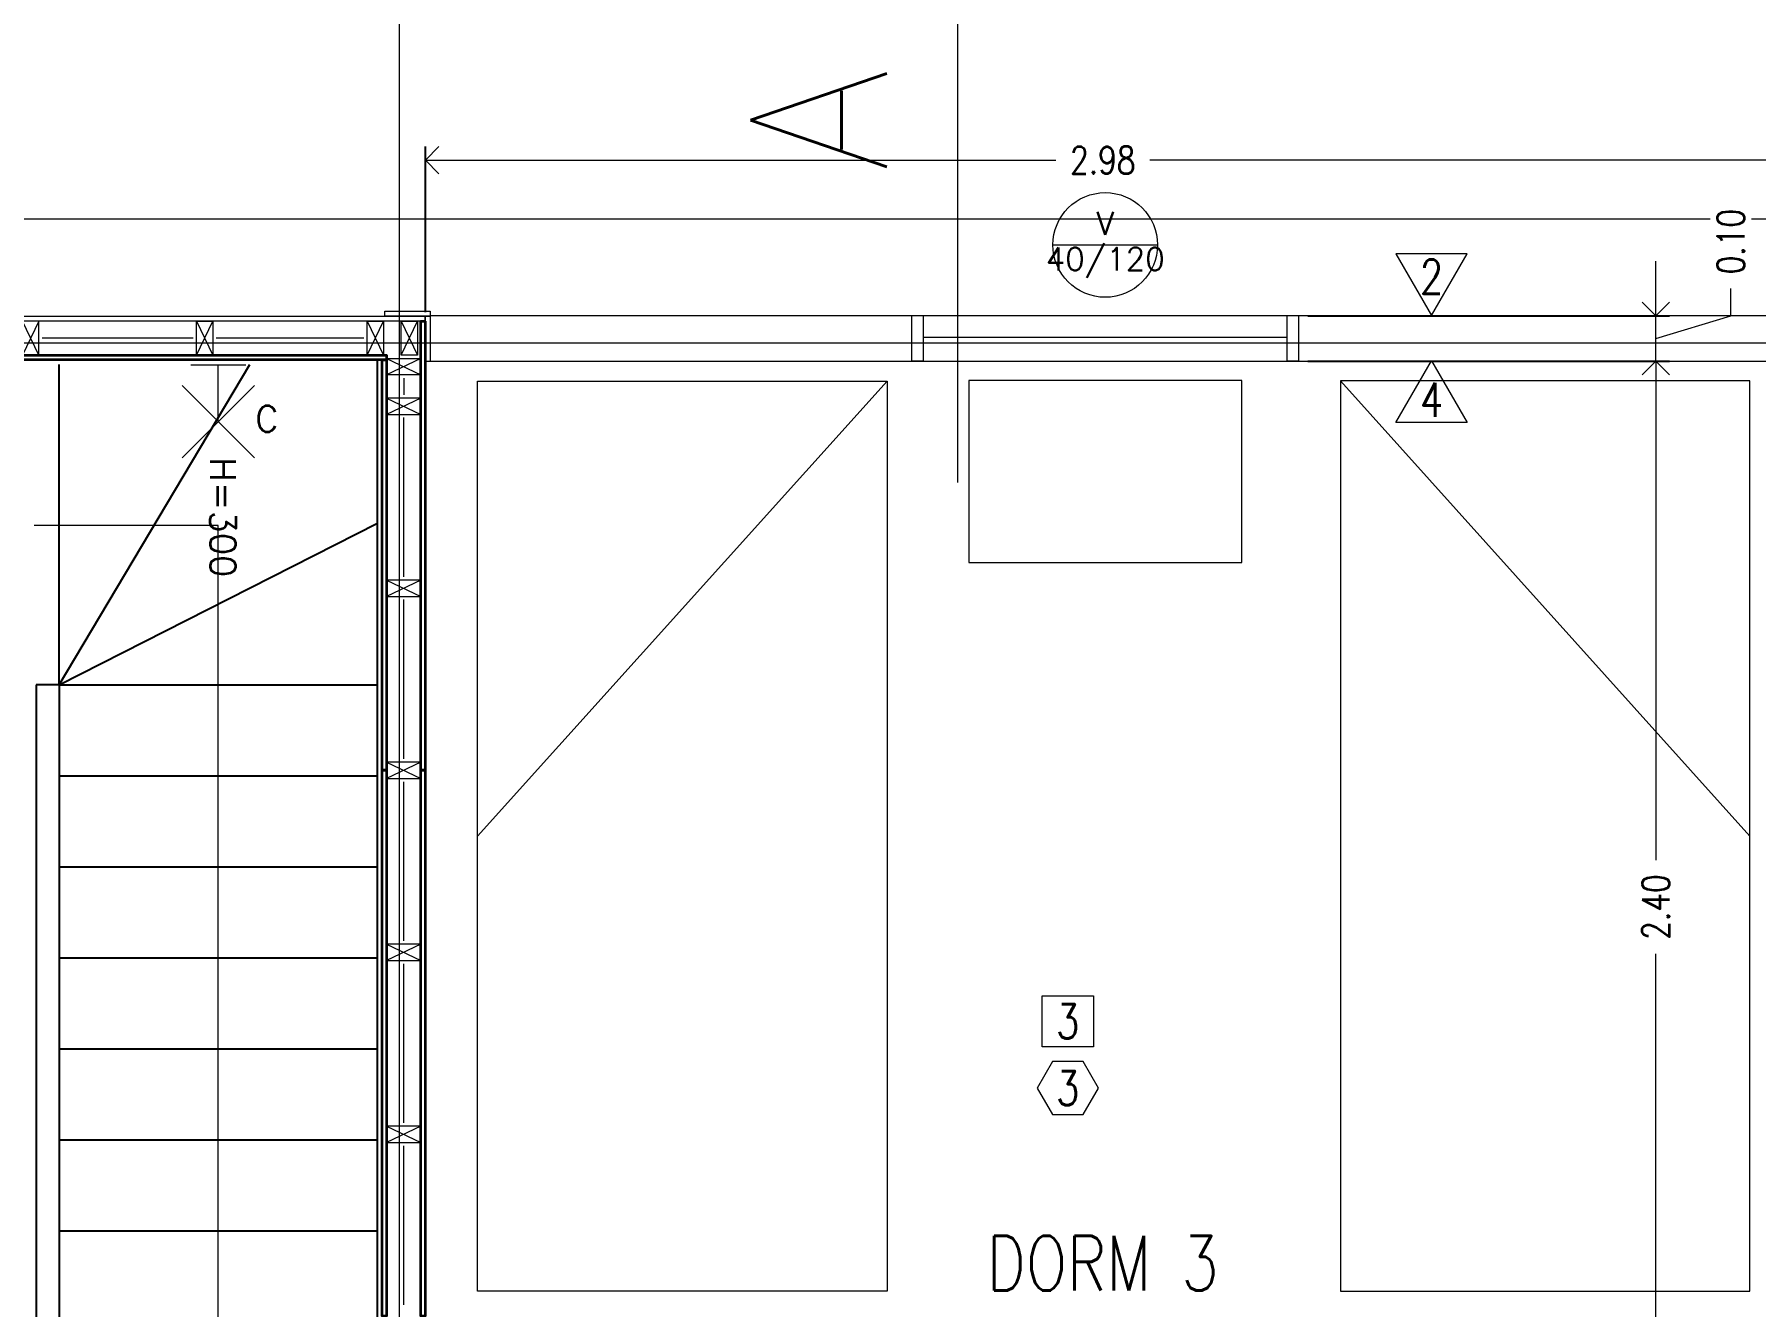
# Model space of a CAD drawing. Header units: metres. Extents: x -2 to 612, y -64 to 156.
# Drawn here: x 390.484 to 394.268, y 48.083 to 50.879 of the extents above; entities that cross this region are included whole.
import ezdxf
from ezdxf.enums import TextEntityAlignment as Align

# ---------------------------------------------------------------- set-up
doc = ezdxf.new("R2010")
doc.units = ezdxf.units.M
doc.header["$LTSCALE"] = 5
doc.header["$MEASUREMENT"] = 0
doc.linetypes.add('HIDDEN', pattern=[0.375, 0.25, -0.125])
doc.layers.get('0').update_dxf_attribs({"color": 30})
doc.layers.get('DEFPOINTS').update_dxf_attribs({"color": 210})
for name, color, linetype, lineweight in [('A-ANNO-DIMS', 3, 'Continuous', 18), ('A-ANNO-SYMB', 3, 'Continuous', 18), ('A-ANNO-TEXT', 3, 'Continuous', 18), ('A-DETL-MBND', 3, 'Continuous', 18), ('A-DOOR-SYMB', 3, 'Continuous', 18), ('A-ELEV-IDEN', 3, 'Continuous', 18), ('A-ELEV-MBE2', 4, 'Continuous', 25), ('A-ELEV-OVHD', 3, 'HIDDEN', 18), ('A-FURN', 8, 'Continuous', 18), ('A-SECT-MCUT', 7, 'Continuous', 35), ('A-WALL-PATT', 8, 'Continuous', 18), ('A-WALL-STUD', 3, 'Continuous', 18)]:
    doc.layers.add(name, color=color, linetype=linetype, lineweight=lineweight)
doc.styles.add('E-ROMANS', font='romans.shx', dxfattribs={"width": 0.8})
doc.dimstyles.new('E-0050_ARW_12', dxfattribs={"dimscale": 0.001, "dimtxt": 60, "dimasz": 60, "dimexe": 30, "dimexo": 20, "dimgap": 30, "dimtad": 0, "dimzin": 0, "dimdsep": 46, "dimtxsty": 'E-ROMANS', "dimblk": 'OPEN90', "dimcen": 30, "dimclrd": 256, "dimclre": 256, "dimclrt": 256, "dimadec": 0, "dimazin": 0, "dimtfac": 1, "dimtmove": 1, "dimatfit": 3, "dimldrblk": 'OPEN90', "dimfxl": 1, "dimtfill": 1, "dimtolj": 1, "dimtzin": 0, "dimlwd": -1, "dimarcsym": 0})

# ---------------------------------------------------------------- blocks, each defined once
blk = doc.blocks.new('centro')
for points in [[(-0.1061, 0.1061), (0.1061, -0.1061)], [(0.1061, 0.1061), (-0.1061, -0.1061)]]:
    blk.add_lwpolyline(points)
blk = doc.blocks.new('_Open90')
at = {"color": 0, "linetype": 'ByBlock', "lineweight": -2}
for p, q in [((0, 0), (-1, 0)), ((-0.5, 0.5), (0, 0)), ((0, 0), (-0.5, -0.5))]:
    blk.add_line(p, q, dxfattribs=at)
blk = doc.blocks.new('*D1389')
at = {"layer": 'A-ANNO-DIMS', "lineweight": -2, "transparency": 16777216}
for p, q in [((393.2832, 50.1605), (394.078, 50.1605)), ((392.2537, 47.7615), (394.078, 47.7615))]:
    blk.add_line(p, q, dxfattribs=at)
at = {"layer": 'A-ANNO-DIMS', "transparency": 16777216}
for p, q in [((394.048, 50.1005), (394.048, 49.0642)), ((394.048, 47.8215), (394.048, 48.8579))]:
    blk.add_line(p, q, dxfattribs=at)
at = {"layer": 'DEFPOINTS', "color": 0, "transparency": 16777216}
for p in [(393.2632, 50.1605), (394.048, 50.1605), (392.2337, 47.7615)]:
    blk.add_point(p, dxfattribs=at)
at = {"layer": 'A-ANNO-DIMS', "transparency": 16777216, "xscale": 0.06, "yscale": 0.06, "zscale": 0.06}
for p, rotation in [((394.048, 50.1605), 90), ((394.048, 47.7615), 270)]:
    blk.add_blockref('_Open90', p, dxfattribs=dict(at, rotation=rotation))
at = {"layer": 'A-ANNO-DIMS', "transparency": 16777216, "insert": (394.048, 48.961), "char_height": 0.06, "attachment_point": 5, "rotation": 90, "style": 'E-ROMANS', "bg_fill": 3, "box_fill_scale": 1.25, "bg_fill_color": 256, "bg_fill_true_color": 13158600, "bg_fill_transparency": 0}
blk.add_mtext('\\A1;2.40', dxfattribs=at)
blk = doc.blocks.new('*D1390')
at = {"layer": 'A-ANNO-DIMS', "transparency": 16777216}
for p, q in [((394.048, 50.3205), (394.048, 50.3805)), ((394.213, 50.26), (394.213, 50.32)), ((394.048, 50.1605), (394.048, 50.2605)), ((394.048, 50.1605), (394.048, 50.2605)), ((394.048, 50.2105), (394.213, 50.26)), ((394.048, 50.1005), (394.048, 50.0405))]:
    blk.add_line(p, q, dxfattribs=at)
at = {"layer": 'A-ANNO-DIMS', "lineweight": -2, "transparency": 16777216}
for p, q in [((393.2831, 50.2605), (394.078, 50.2605)), ((393.2832, 50.1605), (394.078, 50.1605))]:
    blk.add_line(p, q, dxfattribs=at)
at = {"layer": 'DEFPOINTS', "color": 0, "transparency": 16777216}
for p in [(393.2631, 50.2605), (394.048, 50.2605), (393.2632, 50.1605)]:
    blk.add_point(p, dxfattribs=at)
at = {"layer": 'A-ANNO-DIMS', "transparency": 16777216, "xscale": 0.06, "yscale": 0.06, "zscale": 0.06}
for p, rotation in [((394.048, 50.2605), 270), ((394.048, 50.1605), 90)]:
    blk.add_blockref('_Open90', p, dxfattribs=dict(at, rotation=rotation))
at = {"layer": 'A-ANNO-DIMS', "transparency": 16777216, "insert": (394.213, 50.4232), "char_height": 0.06, "attachment_point": 5, "rotation": 90, "style": 'E-ROMANS', "bg_fill": 3, "box_fill_scale": 1.25, "bg_fill_color": 256, "bg_fill_true_color": 13158600, "bg_fill_transparency": 0}
blk.add_mtext('\\A1;0.10', dxfattribs=at)
blk = doc.blocks.new('*D1401')
at = {"layer": 'A-ANNO-DIMS', "lineweight": -2, "transparency": 16777216}
for p, q in [((391.3437, 50.2685), (391.3437, 50.6323)), ((394.3217, 50.2685), (394.3217, 50.6323))]:
    blk.add_line(p, q, dxfattribs=at)
at = {"layer": 'A-ANNO-DIMS', "transparency": 16777216}
for p, q in [((391.4037, 50.6023), (392.7295, 50.6023)), ((394.2617, 50.6023), (392.9358, 50.6023))]:
    blk.add_line(p, q, dxfattribs=at)
at = {"layer": 'DEFPOINTS', "color": 0, "transparency": 16777216}
for p in [(394.3217, 50.6023), (391.3437, 50.2485), (394.3217, 50.2485)]:
    blk.add_point(p, dxfattribs=at)
at = {"layer": 'A-ANNO-DIMS', "transparency": 16777216, "xscale": 0.06, "yscale": 0.06, "zscale": 0.06, "rotation": 180}
blk.add_blockref('_Open90', (391.3437, 50.6023), dxfattribs=at)
at = {"layer": 'A-ANNO-DIMS', "transparency": 16777216, "xscale": 0.06, "yscale": 0.06, "zscale": 0.06}
blk.add_blockref('_Open90', (394.3217, 50.6023), dxfattribs=at)
at = {"layer": 'A-ANNO-DIMS', "transparency": 16777216, "insert": (392.8327, 50.6023), "char_height": 0.06, "attachment_point": 5, "style": 'E-ROMANS', "bg_fill": 3, "box_fill_scale": 1.25, "bg_fill_color": 256, "bg_fill_true_color": 13158600, "bg_fill_transparency": 0}
blk.add_mtext('\\A1;2.98', dxfattribs=at)

msp = doc.modelspace()

# ---------------------------------------------------------------- linework, layer by layer
at = {"layer": 'A-ANNO-SYMB'}
for p, q in [((391.28615, 52.35043), (391.28615, 41.94592)), ((396.11763, 50.20004), (386.34374, 50.20004)), ((390.94906, 50.15157), (390.82824, 50.15157)), ((390.88865, 50.02781), (390.88865, 50.15157))]:
    msp.add_line(p, q, dxfattribs=at)
at = {"layer": 'A-ANNO-TEXT'}
for points in [[(393.55539, 50.26054), (393.63382, 50.3964), (393.47695, 50.3964)], [(393.55539, 50.16154), (393.63382, 50.02568), (393.47695, 50.02568)], [(392.69951, 48.76595), (392.81201, 48.76595), (392.81201, 48.65345), (392.69951, 48.65345)], [(392.78943, 48.50478), (392.82309, 48.56308), (392.78943, 48.62139), (392.7221, 48.62139), (392.68843, 48.56308), (392.7221, 48.50478)]]:
    msp.add_lwpolyline(points, close=True, dxfattribs=at)
at = {"layer": 'A-DETL-MBND'}
for points in [[(391.34365, 50.25954), (391.34365, 50.24854), (390.28566, 50.24854), (390.28566, 50.25954)], [(391.35465, 50.27054), (391.35465, 50.25954), (391.25465, 50.25954), (391.25465, 50.27054)], [(391.35465, 50.15954), (391.34365, 50.15954), (391.34365, 50.25954), (391.35465, 50.25954)]]:
    msp.add_lwpolyline(points, close=True, dxfattribs=at)
at = {"layer": 'A-ELEV-IDEN'}
for p, q in [((394.32165, 50.47252), (388.23865, 50.47253)), ((390.88865, 49.79954), (390.48366, 49.79954))]:
    msp.add_line(p, q, dxfattribs=at)
msp.add_lwpolyline([(390.88865, 47.64954), (390.88865, 49.79954)], dxfattribs=at)
at = {"layer": 'A-ELEV-MBE2'}
for p, q in [((390.48865, 49.44954), (390.48865, 48.84954)), ((390.53865, 49.44954), (390.53865, 48.84954)), ((390.53865, 48.84954), (390.53865, 47.64954))]:
    msp.add_line(p, q, dxfattribs=at)
for points in [[(390.53865, 49.44954), (390.53865, 50.15354)], [(390.53865, 49.44954), (390.95801, 50.15354)], [(391.24865, 47.8495), (391.23865, 47.8495), (391.23865, 50.16349)], [(390.53865, 49.44954), (391.23865, 49.80469)], [(390.53865, 49.44954), (390.48865, 49.44954)], [(390.53865, 49.44954), (391.23865, 49.44954)], [(390.53865, 49.24954), (391.23865, 49.24954)], [(390.53865, 49.04954), (391.23865, 49.04954)], [(390.48865, 48.84954), (390.48865, 47.64954), (390.48865, 47.64954)], [(390.53865, 48.84954), (391.23865, 48.84954)], [(390.53865, 48.64954), (391.23865, 48.64954)], [(390.53865, 48.44954), (391.23865, 48.44954)], [(390.53865, 48.24954), (391.23865, 48.24954)]]:
    msp.add_lwpolyline(points, dxfattribs=at)
at = {"layer": 'A-ELEV-OVHD'}
for p, q in [((391.35465, 50.26054), (394.32165, 50.26054)), ((392.41315, 50.26054), (393.26315, 50.26054)), ((392.43815, 50.21303), (393.23765, 50.21303)), ((391.35465, 50.16054), (394.32165, 50.16054)), ((392.41316, 50.16054), (393.26315, 50.16054))]:
    msp.add_line(p, q, dxfattribs=at)
for points in [[(392.41315, 50.26054), (392.43815, 50.26054), (392.43816, 50.16054), (392.41316, 50.16054)], [(393.23815, 50.26054), (393.26315, 50.26054), (393.26315, 50.16054), (393.23815, 50.16054)]]:
    msp.add_lwpolyline(points, close=True, dxfattribs=at)
msp.add_lwpolyline([(392.53815, 50.11793), (392.53815, 49.71793), (393.13815, 49.71793), (393.13815, 50.11793), (392.53815, 50.11793)], dxfattribs=at)
at = {"layer": 'A-FURN'}
msp.add_line((391.45847, 48.11662), (391.45847, 50.11662), dxfattribs=at)
at = {"layer": 'A-SECT-MCUT'}
for points in [[(391.34365, 50.24854), (391.34364, 49.26154), (391.33364, 49.26154), (391.33365, 50.24854)], [(390.28566, 50.17354), (391.25865, 50.17354), (391.25865, 50.16354), (390.28566, 50.16354)], [(391.25865, 50.16354), (391.25865, 49.26154), (391.24865, 49.26154), (391.24865, 50.16354)], [(391.25865, 49.26154), (391.25864, 48.06154), (391.24864, 48.06154), (391.24865, 49.26154)], [(391.34364, 49.26154), (391.34364, 48.06154), (391.33364, 48.06154), (391.33364, 49.26154)]]:
    msp.add_lwpolyline(points, close=True, dxfattribs=at)
at = {"layer": 'A-WALL-PATT', "ltscale": 0.1}
for p, q in [((390.83364, 50.21094), (390.50116, 50.21093)), ((391.20865, 50.21094), (390.88364, 50.21094)), ((391.29615, 50.12344), (391.29614, 50.08645)), ((391.29615, 49.68645), (391.29615, 50.03645)), ((391.29615, 49.28644), (391.29615, 49.63644)), ((391.29615, 48.88645), (391.29615, 49.23645)), ((391.29615, 48.48645), (391.29615, 48.83645)), ((391.29615, 48.08645), (391.29615, 48.43645))]:
    msp.add_line(p, q, dxfattribs=at)
at = {"layer": 'A-WALL-STUD'}
for p, q in [((390.49416, 50.17353), (390.45816, 50.24853)), ((390.49416, 50.24853), (390.45816, 50.17353)), ((390.84064, 50.17354), (390.87664, 50.24854)), ((390.84064, 50.24854), (390.87664, 50.17354)), ((391.21564, 50.17354), (391.25164, 50.24854)), ((391.21564, 50.24854), (391.25164, 50.17354)), ((391.25864, 50.16654), (391.33364, 50.13054)), ((391.33364, 50.16654), (391.25864, 50.13054)), ((391.33362, 50.07954), (391.25862, 50.04354)), ((391.25862, 50.07954), (391.33362, 50.04354)), ((391.33364, 49.67954), (391.25864, 49.64354)), ((391.25864, 49.67954), (391.33364, 49.64354)), ((391.33364, 49.67954), (391.25864, 49.64354)), ((391.25864, 49.67954), (391.33364, 49.64354)), ((391.33362, 49.27954), (391.25862, 49.24354)), ((391.25862, 49.27954), (391.33362, 49.24354)), ((391.33364, 48.87954), (391.25864, 48.84354)), ((391.25864, 48.87954), (391.33364, 48.84354)), ((391.33364, 48.47954), (391.25864, 48.44354)), ((391.25864, 48.47954), (391.33364, 48.44354))]:
    msp.add_line(p, q, dxfattribs=at)
for points in [[(390.49416, 50.17353), (390.49416, 50.24853), (390.45816, 50.24853), (390.45816, 50.17353)], [(390.84064, 50.17354), (390.84064, 50.24854), (390.87664, 50.24854), (390.87664, 50.17354)], [(391.21564, 50.17354), (391.21564, 50.24854), (391.25164, 50.24854), (391.25164, 50.17354)], [(391.25864, 50.16654), (391.33364, 50.16654), (391.33364, 50.13054), (391.25864, 50.13054)], [(391.33362, 50.07954), (391.25862, 50.07954), (391.25862, 50.04354), (391.33362, 50.04354)], [(391.33364, 49.67954), (391.25864, 49.67954), (391.25864, 49.64354), (391.33364, 49.64354)], [(391.33364, 49.67954), (391.25864, 49.67954), (391.25864, 49.64354), (391.33364, 49.64354)], [(391.33362, 49.27954), (391.25862, 49.27954), (391.25862, 49.24354), (391.33362, 49.24354)], [(391.33364, 48.87954), (391.25864, 48.87954), (391.25864, 48.84354), (391.33364, 48.84354)], [(391.33364, 48.47954), (391.25864, 48.47954), (391.25864, 48.44354), (391.33364, 48.44354)]]:
    msp.add_lwpolyline(points, close=True, dxfattribs=at)

# ---------------------------------------------------------------- block references
at = {"layer": 'A-ANNO-SYMB', "xscale": 0.75, "yscale": 0.75, "zscale": 0.75}
msp.add_blockref('centro', (390.88865, 50.02781), dxfattribs=at)

# ---------------------------------------------------------------- texts
at = {"layer": 'A-ANNO-SYMB', "style": 'E-ROMANS'}
msp.add_text('C', height=0.05689, dxfattribs=at).set_placement((390.96967, 50.00524))
msp.add_text('H=300', height=0.056887, rotation=270, dxfattribs=at).set_placement((390.87041, 49.94892))
at = {"layer": 'A-ANNO-TEXT', "char_height": 0.075, "attachment_point": 5, "style": 'E-ROMANS'}
for s, insert, rotation in [('\\pi-0.45,l0.45,t0.45;2', (393.55538, 50.34629), 0.00048), ('\\pi-0.45,l0.45,t0.45;4', (393.55538, 50.07579), 359.99952), ('\\pi-0.45,l0.45,t0.45;3', (392.75576, 48.7097), 0.00048), ('\\pi-0.45,l0.45,t0.45;3', (392.75576, 48.56308), 0.00048)]:
    msp.add_mtext(s, dxfattribs=dict(at, insert=insert, rotation=rotation))
at = {"layer": 'A-ANNO-TEXT', "insert": (392.83234, 48.17825), "char_height": 0.12, "attachment_point": 5, "style": 'E-ROMANS'}
msp.add_mtext('\\pi-0.36,l0.36,t0.36;DORM 3', dxfattribs=at)

# ---------------------------------------------------------------- next in the draw order: dimensions: what is measured, and where the dimension line sits
at = {"layer": 'A-ANNO-DIMS'}
dim = msp.add_linear_dim(base=(394.04799, 50.16054), p1=(392.23366, 47.76154), p2=(393.26315, 50.16054), angle=90, dimstyle='E-0050_ARW_12', override={"dimfxl": 0.3}, dxfattribs=at)
dim.commit()
dim.dimension.update_dxf_attribs({"geometry": '*D1389', "text_midpoint": (394.04799, 48.96104)})

# ---------------------------------------------------------------- next in the draw order: linework, layer by layer
at = {"layer": 'A-FURN'}
for p, q in [((392.35847, 50.11662), (391.45847, 49.11662)), ((391.45847, 50.11662), (392.35847, 50.11662)), ((392.35847, 50.11662), (392.35847, 50.11662)), ((392.35847, 50.11662), (392.35847, 48.11662)), ((392.35847, 48.11662), (391.45847, 48.11662)), ((393.35493, 48.11701), (394.25493, 48.11701))]:
    msp.add_line(p, q, dxfattribs=at)

# ---------------------------------------------------------------- next in the draw order: dimensions: what is measured, and where the dimension line sits
at = {"layer": 'A-ANNO-DIMS'}
dim = msp.add_linear_dim(base=(394.04799, 50.26054), p1=(393.26315, 50.16054), p2=(393.26315, 50.26054), angle=90, dimstyle='E-0050_ARW_12', override={"dimfxl": 0.3}, dxfattribs=at)
dim.commit()
dim.dimension.update_dxf_attribs({"geometry": '*D1390', "text_midpoint": (394.21299, 50.35004)})

# ---------------------------------------------------------------- next in the draw order: linework, layer by layer
at = {"layer": 'A-FURN'}
for p, q in [((393.35493, 50.11701), (394.25493, 49.11701)), ((393.35493, 50.11701), (393.35493, 50.11701)), ((394.25493, 50.11701), (393.35493, 50.11701)), ((393.35493, 50.11701), (393.35493, 48.11701)), ((394.25493, 48.11701), (394.25493, 50.11701))]:
    msp.add_line(p, q, dxfattribs=at)

# ---------------------------------------------------------------- next in the draw order: dimensions: what is measured, and where the dimension line sits
at = {"layer": 'A-ANNO-DIMS'}
dim = msp.add_linear_dim(base=(394.32165, 50.60228), p1=(391.34365, 50.24854), p2=(394.32165, 50.24854), dimstyle='E-0050_ARW_12', override={"dimfxl": 0.3}, dxfattribs=at)
dim.commit()
dim.dimension.update_dxf_attribs({"geometry": '*D1401', "text_midpoint": (392.83265, 50.60228)})

# ---------------------------------------------------------------- next in the draw order: linework, layer by layer
at = {"layer": 'A-ANNO-SYMB'}
msp.add_line((392.51378, 49.89371), (392.51378, 51.58199), dxfattribs=at)
at = {"layer": 'A-DOOR-SYMB'}
msp.add_lwpolyline([(392.72315, 50.41595), (392.95315, 50.41595)], dxfattribs=at)
msp.add_circle((392.83815, 50.41595), 0.115, dxfattribs=at)
at = {"layer": 'A-WALL-STUD'}
for p, q in [((391.29065, 50.17354), (391.32665, 50.24854)), ((391.29065, 50.24854), (391.32665, 50.17354))]:
    msp.add_line(p, q, dxfattribs=at)
msp.add_lwpolyline([(391.29065, 50.17354), (391.29065, 50.24854), (391.32665, 50.24854), (391.32665, 50.17354)], close=True, dxfattribs=at)

# ---------------------------------------------------------------- next in the draw order: texts
at = {"layer": 'A-ANNO-TEXT', "style": 'E-ROMANS'}
msp.add_attdef('A', text='CORTE', height=0.299796, rotation=90, dxfattribs=at).set_placement((392.20827, 50.57459), align=Align.MIDDLE_LEFT)
msp.add_attdef('V', text='V', height=0.05, dxfattribs=at).set_placement((392.83815, 50.4234), align=Align.BOTTOM_CENTER)
msp.add_attdef('40/120', text='xx/xxx', height=0.05, dxfattribs=at).set_placement((392.83815, 50.40999), align=Align.TOP_CENTER)

doc.saveas('drawing.dxf')
